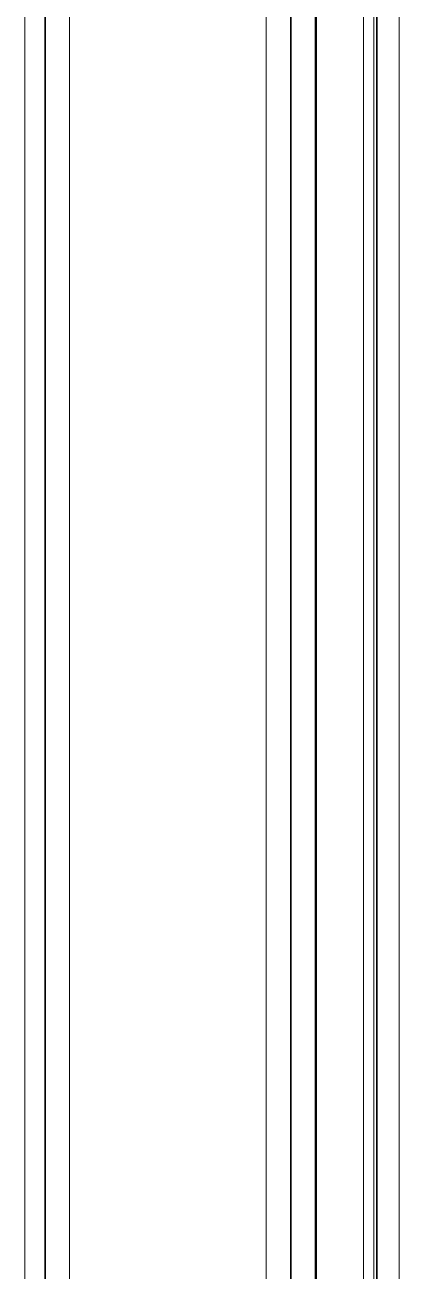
# Model space of a CAD drawing. Header units: inches. Extents: x -1096 to 3103, y -191 to 3207.
# Drawn here: x 2922.8 to 2956.3, y 1592.4 to 1703.9 of the extents above; entities that cross this region are included whole.
import ezdxf

# ---------------------------------------------------------------- set-up
doc = ezdxf.new("R2010")
doc.units = ezdxf.units.IN

msp = doc.modelspace()

# ---------------------------------------------------------------- linework, layer by layer
at = {"lineweight": 13}
for p, q in [((2956.31, 1895.14), (2956.31, 1263.14)), ((2948.91, 1869.15), (2948.91, 1400.19)), ((2953.11, 1400.19), (2953.11, 1869.59)), ((2954.04, 1869.14), (2954.04, 1400.19)), ((2922.81, 1135.19), (2922.81, 1829.13)), ((2926.81, 1829.13), (2926.81, 1133.34)), ((2944.41, 1122.55), (2944.41, 1829.14))]:
    msp.add_line(p, q, dxfattribs=at)
at = {"lineweight": 35}
for p, q in [((2948.81, 1400.19), (2948.81, 1869.15)), ((2954.31, 1869.14), (2954.31, 1263.14)), ((2924.61, 1133.34), (2924.61, 1829.13)), ((2924.61, 1134.14), (2924.61, 1829.13)), ((2946.61, 1829.13), (2946.61, 1211.6))]:
    msp.add_line(p, q, dxfattribs=at)

doc.saveas('drawing.dxf')
